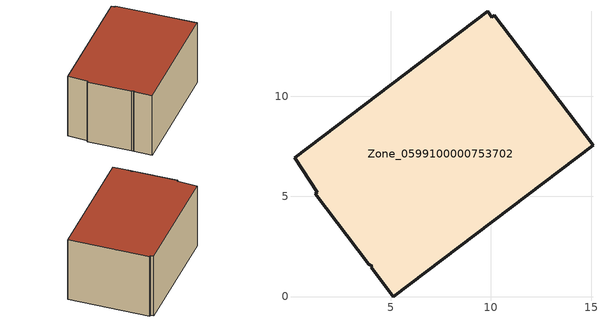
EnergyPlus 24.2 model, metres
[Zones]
Zone_0599100000753702
 floor ground (C_G): 0.2,6.93 9.83,14.22 10.04,13.93 10.18,14.04 15.1,7.54 5.13,0 4.03,1.46 4.09,1.51 3.91,1.61 1.24,5.14 1.34,5.21 z0
 wall outside (C_F): 4.03,1.46 5.13,0 15.1,7.54 10.18,14.04 10.04,13.93 9.83,14.22 0.2,6.93 1.34,5.21 1.24,5.14 3.91,1.61 4.09,1.51 4.03,1.46 z0:6.81
 roof outside (C_R): 1.34,5.21 1.24,5.14 3.91,1.61 4.09,1.51 4.03,1.46 5.13,0 15.1,7.54 10.18,14.04 10.04,13.93 9.83,14.22 0.2,6.93 z6.81
[BUILDING]
Pand.0599100000753702: North Axis=0; Terrain=City; Loads Convergence Tolerance Value=0.04; Temperature Convergence Tolerance Value=0.4; Solar Distribution=FullExterior; Maximum Number of Warmup Days=25; Minimum Number of Warmup Days=1
[Site:Location]
Rotterdam.The.Hague.AP_ZH_NLD Design_Conditions: Latitude=51.96; Longitude=4.45; Time Zone=1; Elevation=-4.5
[SITE:GROUNDTEMPERATURE:BUILDINGSURFACE]
18, 18, 18, 18, 18, 18, 18, 18, 18, 18, 18, 18
[MATERIAL] Thermal Absorptance=0.9; Solar Absorptance=0.7; Visible Absorptance=0.7
Name | Roughness | Thickness | Conductivity | Density | Specific Heat
G.D.2006-2014 | MediumSmooth | 0.15 | 0.06 | 540 | 1210
F.D.2006-2014 | Rough | 0.3 | 0.12 | 1920 | 840
R.D.2006-2014 | MediumRough | 0.2 | 0.08 | 1500 | 1000
[CONSTRUCTION]
C_G: G.D.2006-2014
C_F: F.D.2006-2014
C_R: R.D.2006-2014
[ZONE]
Zone_0599100000753702: Type=1; Multiplier=1; Ceiling Height=Autocalculate; Volume=Autocalculate; Floor Area=autocalculate; Part of Total Floor Area=Yes
[ZONEINFILTRATION:DESIGNFLOWRATE]
Infil_Zone_0599100000753702: Zone or ZoneList or Space or SpaceList=Zone_0599100000753702; Schedule=AlwaysOn; Design Flow Rate Calculation Method=Flow/Area; Flow Rate per Floor Area=0.0021; Constant Term Coefficient=1; Temperature Term Coefficient=0; Velocity Term Coefficient=0; Velocity Squared Term Coefficient=0
[HVACTEMPLATE:ZONE:IDEALLOADSAIRSYSTEM]
Zone_0599100000753702: Maximum Heating Supply Air Temperature=50; Minimum Cooling Supply Air Temperature=13; Maximum Heating Supply Air Humidity Ratio=0.0156; Minimum Cooling Supply Air Humidity Ratio=0.0077; Heating Limit=NoLimit; Cooling Limit=NoLimit; Dehumidification Control Type=ConstantSensibleHeatRatio; Cooling Sensible Heat Ratio=0.7; Dehumidification Setpoint=60; Humidification Control Type=None; Humidification Setpoint=30; Outdoor Air Method=None; Outdoor Air Flow Rate per Person=0.00944; Outdoor Air Flow Rate per Zone Floor Area=0; Outdoor Air Flow Rate per Zone=0; Demand Controlled Ventilation Type=None; Outdoor Air Economizer Type=NoEconomizer; Heat Recovery Type=None; Sensible Heat Recovery Effectiveness=0.7; Latent Heat Recovery Effectiveness=0.65
[ZONECONTROL:THERMOSTAT]
ThermostatControl_Zone_0599100000753702: Zone or ZoneList=Zone_0599100000753702; Control Type Schedule=DualSetpointControlType; Control 1=Thermostat_Zone_0599100000753702; Temperature Difference Between Cutout And Setpoint=0
[THERMOSTATSETPOINT:DUALSETPOINT]
Thermostat_Zone_0599100000753702: Heating Setpoint Temperature Schedule=HeatingSetpoint_Zone_0599100000753702; Cooling Setpoint Temperature Schedule=CoolingSetpoint_Zone_0599100000753702
[SCHEDULE:COMPACT]
HeatingSetpoint_Zone_0599100000753702: Through: 12/31, For: AllDays, Until: 24:00, 21
CoolingSetpoint_Zone_0599100000753702: Through: 12/31, For: AllDays, Until: 24:00, 24
DualSetpointControlType: Through: 12/31, For: AllDays, Until: 24:00, 4
AlwaysOn: Through: 12/31, For: AllDays, Until: 24:00, 1
